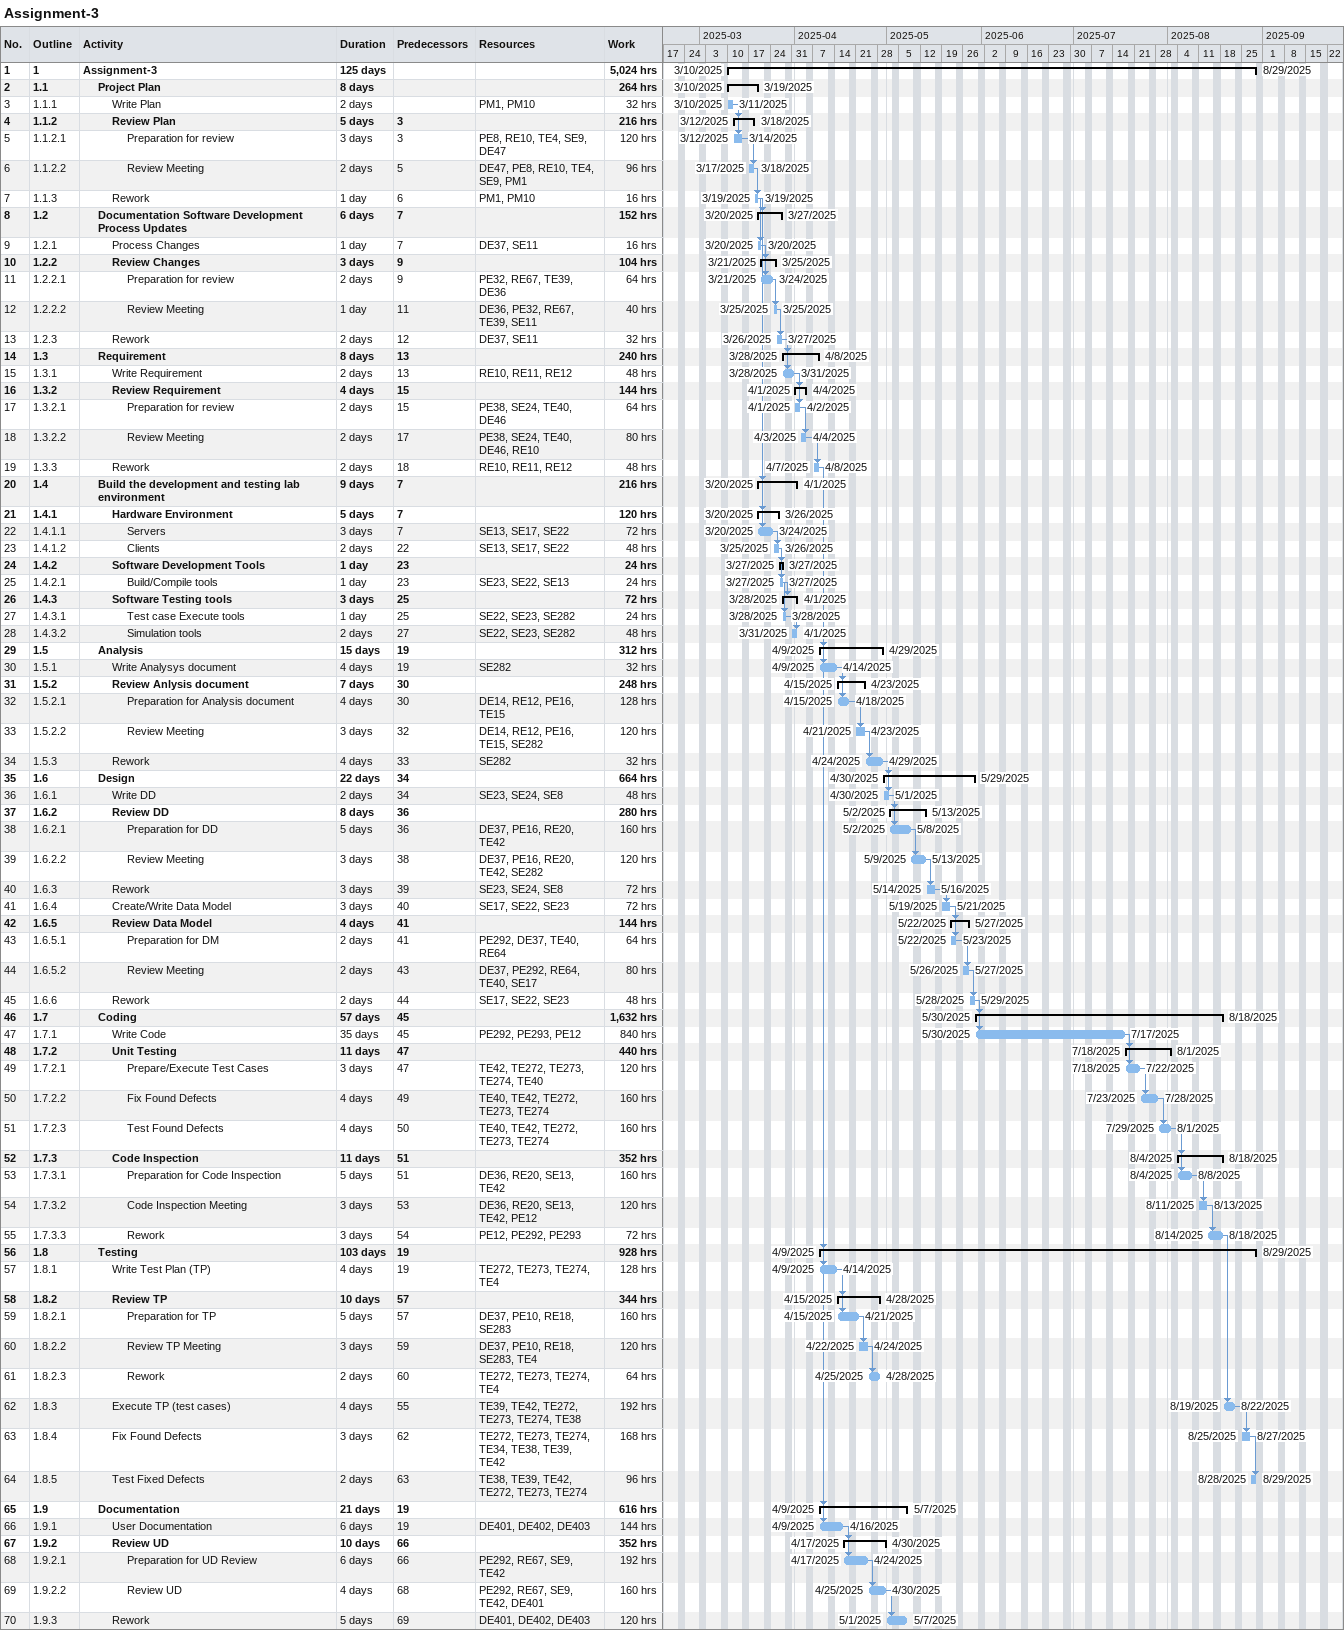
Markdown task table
Assignment-3

| ID | WBS | Task | Duration | Start | Finish | Predecessors | Resources | Work (h) |
|---|---|---|---|---|---|---|---|---|
| 1 | 1 | **Assignment-3** | 125d | 2025-03-10 | 2025-08-29 |  |  | 5024 |
| 2 | 1.1 | **Project Plan** | 8d | 2025-03-10 | 2025-03-19 |  |  | 264 |
| 3 | 1.1.1 | Write Plan | 2d | 2025-03-10 | 2025-03-11 |  | PM1, PM10 | 32 |
| 4 | 1.1.2 | **Review Plan** | 5d | 2025-03-12 | 2025-03-18 | 3 |  | 216 |
| 5 | 1.1.2.1 | Preparation for review | 3d | 2025-03-12 | 2025-03-14 | 3 | PE8, RE10, TE4, SE9, DE47 | 120 |
| 6 | 1.1.2.2 | Review Meeting | 2d | 2025-03-17 | 2025-03-18 | 5 | DE47, PE8, RE10, TE4, SE9, PM1 | 96 |
| 7 | 1.1.3 | Rework | 1d | 2025-03-19 | 2025-03-19 | 6 | PM1, PM10 | 16 |
| 8 | 1.2 | **Documentation Software Development Process Updates** | 6d | 2025-03-20 | 2025-03-27 | 7 |  | 152 |
| 9 | 1.2.1 | Process Changes | 1d | 2025-03-20 | 2025-03-20 | 7 | DE37, SE11 | 16 |
| 10 | 1.2.2 | **Review Changes** | 3d | 2025-03-21 | 2025-03-25 | 9 |  | 104 |
| 11 | 1.2.2.1 | Preparation for review | 2d | 2025-03-21 | 2025-03-24 | 9 | PE32, RE67, TE39, DE36 | 64 |
| 12 | 1.2.2.2 | Review Meeting | 1d | 2025-03-25 | 2025-03-25 | 11 | DE36, PE32, RE67, TE39, SE11 | 40 |
| 13 | 1.2.3 | Rework | 2d | 2025-03-26 | 2025-03-27 | 12 | DE37, SE11 | 32 |
| 14 | 1.3 | **Requirement** | 8d | 2025-03-28 | 2025-04-08 | 13 |  | 240 |
| 15 | 1.3.1 | Write Requirement | 2d | 2025-03-28 | 2025-03-31 | 13 | RE10, RE11, RE12 | 48 |
| 16 | 1.3.2 | **Review Requirement** | 4d | 2025-04-01 | 2025-04-04 | 15 |  | 144 |
| 17 | 1.3.2.1 | Preparation for review | 2d | 2025-04-01 | 2025-04-02 | 15 | PE38, SE24, TE40, DE46 | 64 |
| 18 | 1.3.2.2 | Review Meeting | 2d | 2025-04-03 | 2025-04-04 | 17 | PE38, SE24, TE40, DE46, RE10 | 80 |
| 19 | 1.3.3 | Rework | 2d | 2025-04-07 | 2025-04-08 | 18 | RE10, RE11, RE12 | 48 |
| 20 | 1.4 | **Build the development and testing lab environment** | 9d | 2025-03-20 | 2025-04-01 | 7 |  | 216 |
| 21 | 1.4.1 | **Hardware Environment** | 5d | 2025-03-20 | 2025-03-26 | 7 |  | 120 |
| 22 | 1.4.1.1 | Servers | 3d | 2025-03-20 | 2025-03-24 | 7 | SE13, SE17, SE22 | 72 |
| 23 | 1.4.1.2 | Clients | 2d | 2025-03-25 | 2025-03-26 | 22 | SE13, SE17, SE22 | 48 |
| 24 | 1.4.2 | **Software Development Tools** | 1d | 2025-03-27 | 2025-03-27 | 23 |  | 24 |
| 25 | 1.4.2.1 | Build/Compile tools | 1d | 2025-03-27 | 2025-03-27 | 23 | SE23, SE22, SE13 | 24 |
| 26 | 1.4.3 | **Software Testing tools** | 3d | 2025-03-28 | 2025-04-01 | 25 |  | 72 |
| 27 | 1.4.3.1 | Test case Execute tools | 1d | 2025-03-28 | 2025-03-28 | 25 | SE22, SE23, SE282 | 24 |
| 28 | 1.4.3.2 | Simulation tools | 2d | 2025-03-31 | 2025-04-01 | 27 | SE22, SE23, SE282 | 48 |
| 29 | 1.5 | **Analysis** | 15d | 2025-04-09 | 2025-04-29 | 19 |  | 312 |
| 30 | 1.5.1 | Write Analysys document | 4d | 2025-04-09 | 2025-04-14 | 19 | SE282 | 32 |
| 31 | 1.5.2 | **Review Anlysis document** | 7d | 2025-04-15 | 2025-04-23 | 30 |  | 248 |
| 32 | 1.5.2.1 | Preparation for Analysis document | 4d | 2025-04-15 | 2025-04-18 | 30 | DE14, RE12, PE16, TE15 | 128 |
| 33 | 1.5.2.2 | Review Meeting | 3d | 2025-04-21 | 2025-04-23 | 32 | DE14, RE12, PE16, TE15, SE282 | 120 |
| 34 | 1.5.3 | Rework | 4d | 2025-04-24 | 2025-04-29 | 33 | SE282 | 32 |
| 35 | 1.6 | **Design** | 22d | 2025-04-30 | 2025-05-29 | 34 |  | 664 |
| 36 | 1.6.1 | Write DD | 2d | 2025-04-30 | 2025-05-01 | 34 | SE23, SE24, SE8 | 48 |
| 37 | 1.6.2 | **Review DD** | 8d | 2025-05-02 | 2025-05-13 | 36 |  | 280 |
| 38 | 1.6.2.1 | Preparation for DD | 5d | 2025-05-02 | 2025-05-08 | 36 | DE37, PE16, RE20, TE42 | 160 |
| 39 | 1.6.2.2 | Review Meeting | 3d | 2025-05-09 | 2025-05-13 | 38 | DE37, PE16, RE20, TE42, SE282 | 120 |
| 40 | 1.6.3 | Rework | 3d | 2025-05-14 | 2025-05-16 | 39 | SE23, SE24, SE8 | 72 |
| 41 | 1.6.4 | Create/Write Data Model | 3d | 2025-05-19 | 2025-05-21 | 40 | SE17, SE22, SE23 | 72 |
| 42 | 1.6.5 | **Review Data Model** | 4d | 2025-05-22 | 2025-05-27 | 41 |  | 144 |
| 43 | 1.6.5.1 | Preparation for DM | 2d | 2025-05-22 | 2025-05-23 | 41 | PE292, DE37, TE40, RE64 | 64 |
| 44 | 1.6.5.2 | Review Meeting | 2d | 2025-05-26 | 2025-05-27 | 43 | DE37, PE292, RE64, TE40, SE17 | 80 |
| 45 | 1.6.6 | Rework | 2d | 2025-05-28 | 2025-05-29 | 44 | SE17, SE22, SE23 | 48 |
| 46 | 1.7 | **Coding** | 57d | 2025-05-30 | 2025-08-18 | 45 |  | 1632 |
| 47 | 1.7.1 | Write Code | 35d | 2025-05-30 | 2025-07-17 | 45 | PE292, PE293, PE12 | 840 |
| 48 | 1.7.2 | **Unit Testing** | 11d | 2025-07-18 | 2025-08-01 | 47 |  | 440 |
| 49 | 1.7.2.1 | Prepare/Execute Test Cases | 3d | 2025-07-18 | 2025-07-22 | 47 | TE42, TE272, TE273, TE274, TE40 | 120 |
| 50 | 1.7.2.2 | Fix Found Defects | 4d | 2025-07-23 | 2025-07-28 | 49 | TE40, TE42, TE272, TE273, TE274 | 160 |
| 51 | 1.7.2.3 | Test Found Defects | 4d | 2025-07-29 | 2025-08-01 | 50 | TE40, TE42, TE272, TE273, TE274 | 160 |
| 52 | 1.7.3 | **Code Inspection** | 11d | 2025-08-04 | 2025-08-18 | 51 |  | 352 |
| 53 | 1.7.3.1 | Preparation for Code Inspection | 5d | 2025-08-04 | 2025-08-08 | 51 | DE36, RE20, SE13, TE42 | 160 |
| 54 | 1.7.3.2 | Code Inspection Meeting | 3d | 2025-08-11 | 2025-08-13 | 53 | DE36, RE20, SE13, TE42, PE12 | 120 |
| 55 | 1.7.3.3 | Rework | 3d | 2025-08-14 | 2025-08-18 | 54 | PE12, PE292, PE293 | 72 |
| 56 | 1.8 | **Testing** | 103d | 2025-04-09 | 2025-08-29 | 19 |  | 928 |
| 57 | 1.8.1 | Write Test Plan (TP) | 4d | 2025-04-09 | 2025-04-14 | 19 | TE272, TE273, TE274, TE4 | 128 |
| 58 | 1.8.2 | **Review TP** | 10d | 2025-04-15 | 2025-04-28 | 57 |  | 344 |
| 59 | 1.8.2.1 | Preparation for TP | 5d | 2025-04-15 | 2025-04-21 | 57 | DE37, PE10, RE18, SE283 | 160 |
| 60 | 1.8.2.2 | Review TP Meeting | 3d | 2025-04-22 | 2025-04-24 | 59 | DE37, PE10, RE18, SE283, TE4 | 120 |
| 61 | 1.8.2.3 | Rework | 2d | 2025-04-25 | 2025-04-28 | 60 | TE272, TE273, TE274, TE4 | 64 |
| 62 | 1.8.3 | Execute TP (test cases) | 4d | 2025-08-19 | 2025-08-22 | 55 | TE39, TE42, TE272, TE273, TE274, TE38 | 192 |
| 63 | 1.8.4 | Fix Found Defects | 3d | 2025-08-25 | 2025-08-27 | 62 | TE272, TE273, TE274, TE34, TE38, TE39, TE42 | 168 |
| 64 | 1.8.5 | Test Fixed Defects | 2d | 2025-08-28 | 2025-08-29 | 63 | TE38, TE39, TE42, TE272, TE273, TE274 | 96 |
| 65 | 1.9 | **Documentation** | 21d | 2025-04-09 | 2025-05-07 | 19 |  | 616 |
| 66 | 1.9.1 | User Documentation | 6d | 2025-04-09 | 2025-04-16 | 19 | DE401, DE402, DE403 | 144 |
| 67 | 1.9.2 | **Review UD** | 10d | 2025-04-17 | 2025-04-30 | 66 |  | 352 |
| 68 | 1.9.2.1 | Preparation for UD Review | 6d | 2025-04-17 | 2025-04-24 | 66 | PE292, RE67, SE9, TE42 | 192 |
| 69 | 1.9.2.2 | Review UD | 4d | 2025-04-25 | 2025-04-30 | 68 | PE292, RE67, SE9, TE42, DE401 | 160 |
| 70 | 1.9.3 | Rework | 5d | 2025-05-01 | 2025-05-07 | 69 | DE401, DE402, DE403 | 120 |
